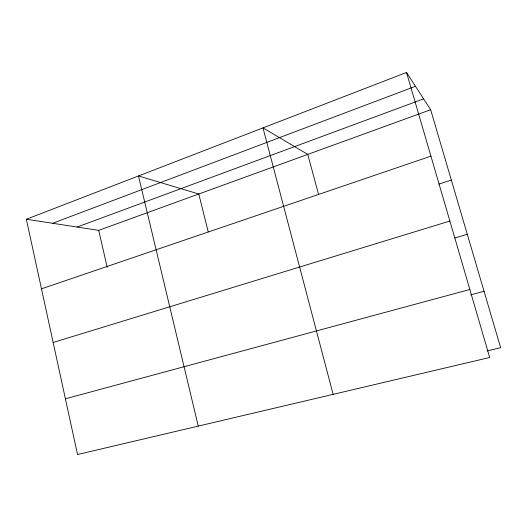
<?xml version="1.0" encoding="UTF-8"?>
<svg xmlns="http://www.w3.org/2000/svg" width="527" height="527" viewBox="0 0 527 527"><rect width="100%" height="100%" fill="white"/><g stroke="black" fill="none" stroke-linecap="round" stroke-linejoin="round"><path stroke-width="0.79" d="M406.521 72.469L489.682 357.49L77.528 454.531L26.35 219.252L406.521 72.469L430.658 109.754L500.65 347.708L487.113 350.942M52.647 223.283L415.467 86.29M77.14 227.045L423.616 98.878M26.35 219.252L98.72 230.352L430.658 109.754M41.481 288.816L430.941 156.163M438.853 184.107L451.336 180.043M53.155 342.471L449.874 221.05M454.676 238.046L467.291 234.298M65.407 398.801L469.84 289.481M470.585 294.896L484.056 291.293M318.67 194.806L307.761 154.404L262.986 127.883L333.136 394.348M208.224 231.9L198.791 193.995L138.476 175.959L198.264 426.106M98.72 230.352L107.185 267.176"/></g></svg>
